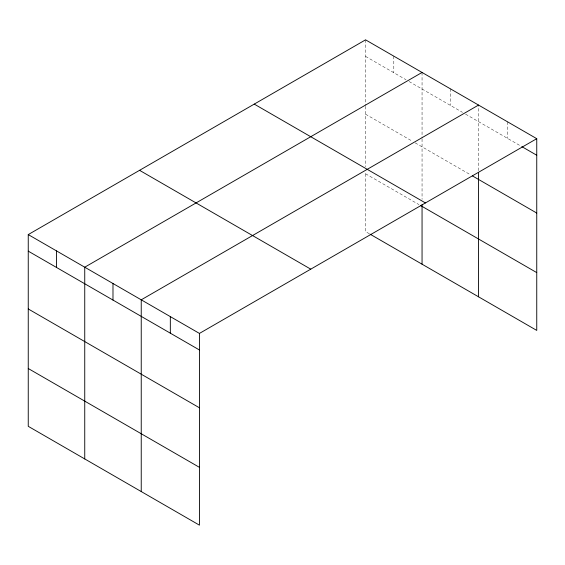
<?xml version="1.0" encoding="UTF-8"?>
<svg xmlns="http://www.w3.org/2000/svg" width="565" height="565" viewBox="0 0 565 565"><rect width="100%" height="100%" fill="white"/><g stroke="black" fill="none" stroke-linecap="round" stroke-linejoin="round"><path stroke-width="0.42" stroke-dasharray="2.83 2.12" d="M478.548 170.679L478.548 105.069M365.562 56.401L406.023 79.757M409.074 81.522L462.516 112.379M465.567 114.137L521.078 146.187M365.562 114.208L412.132 141.095M415.183 142.86L470.913 175.03M365.562 173.773L418.997 204.622M369.376 233.783L365.562 231.579L365.562 172.021M507.645 121.871L507.645 138.432M450.298 88.762L450.298 105.323M422.055 72.454L422.055 138.065M422.055 138.941L422.055 199.381M393.805 56.147L393.805 72.708M365.562 39.84L365.562 105.45M365.562 106.326L365.562 166.76"/><path stroke-width="0.85" d="M28.25 234.588L199.438 333.421L199.438 525.16L28.25 426.321L28.25 234.588L365.562 39.84L536.75 138.679L536.75 330.412L370.139 234.221M422.055 72.454L84.743 267.203L84.743 458.942M478.548 105.069L141.236 299.817L141.236 491.557M199.438 333.421L536.75 138.679M521.827 146.618L536.75 155.234M472.439 175.913L536.75 213.047M254.25 104.108L425.438 202.941M420.53 205.505L536.75 272.605M139.562 170.319L310.75 269.152M28.25 251.143L199.438 349.982M28.25 308.956L199.438 407.789M28.25 368.514L199.438 467.347M478.548 172.431L478.548 296.809M422.055 204.636L422.055 264.194M170.333 316.619L170.333 333.18M112.986 283.51L112.986 300.064M56.493 250.895L56.493 267.45"/></g></svg>
